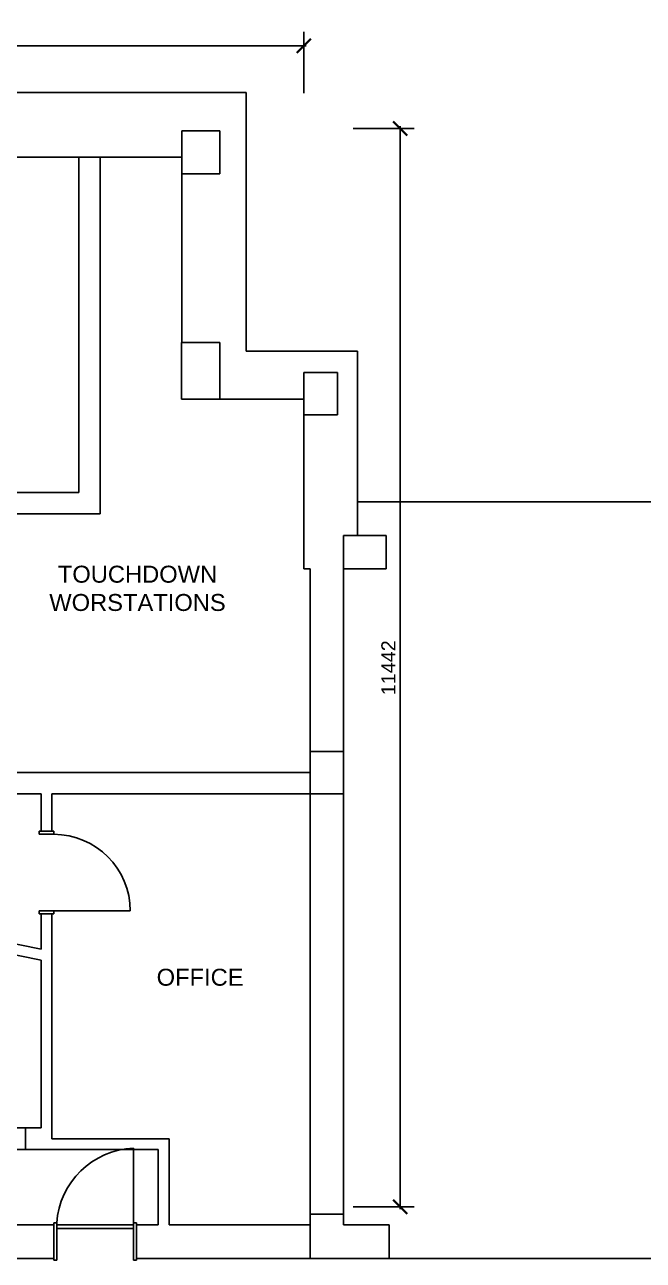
# Model space of a CAD drawing. Header units: millimetres. Extents: x -242071 to 82444, y -53139 to 112036.
# Drawn here: x -168122 to -161560, y 15440 to 28550 of the extents above; entities that cross this region are included whole.
import ezdxf

# ---------------------------------------------------------------- set-up
doc = ezdxf.new("R2010")
doc.units = ezdxf.units.MM
doc.header["$PDSIZE"] = 1
for name, color, linetype in [('Columns_conc_steel_timber', 5, 'Continuous'), ('Dimensions_General_Layout', 1, 'Continuous'), ('Text_Partition_layout', 1, 'Continuous'), ('Walls_brick_block_etc', 3, 'Continuous'), ('Windows_and_doors_to_brickwork', 1, 'Continuous')]:
    doc.layers.add(name, color=color, linetype=linetype)
doc.styles.add('Arial1', font='arial.ttf')
doc.styles.add('Text_Style_3_d7b89161-017f-4e9d-a07b-0b1ab719bac5', font='freehand')
doc.styles.add('Text_Style_5', font='arial.ttf')
doc.dimstyles.new('$DIM_Caddie', dxfattribs={"dimscale": 100, "dimtxt": 2.5, "dimasz": 3, "dimexe": 3, "dimexo": 0, "dimgap": 1, "dimtad": 1, "dimdec": 0, "dimzin": 0, "dimdsep": 46, "dimtxsty": 'Text_Style_3_d7b89161-017f-4e9d-a07b-0b1ab719bac5', "dimblk": 'ARCHTICK', "dimblk1": 'ARCHTICK', "dimblk2": 'ARCHTICK', "dimcen": 0.4, "dimclrd": 1, "dimclre": 1, "dimclrt": 2, "dimadec": 0, "dimazin": 0, "dimtfac": 0.5, "dimtdec": 0, "dimtix": 1, "dimtmove": 0, "dimatfit": 2, "dimldrblk": 'ARCHTICK', "dimfxl": 7, "dimfxlon": 1, "dimtfillclr": 1, "dimtolj": 1, "dimtzin": 0, "dimlwd": -3, "dimlwe": -3, "dimarcsym": 1})

# ---------------------------------------------------------------- blocks, each defined once
blk = doc.blocks.new('_ArchTick')
at = {"color": 0, "linetype": 'ByBlock', "const_width": 0.15}
blk.add_lwpolyline([(-0.5, -0.5), (0.5, 0.5)], dxfattribs=at)
blk = doc.blocks.new('*D99')
at = {"layer": 'Defpoints', "color": 0}
for p in [(-165161, 28325), (-188605, 24768), (-165161, 24768)]:
    blk.add_point(p, dxfattribs=at)
at = {"layer": 'Dimensions_General_Layout', "color": 1, "linetype": 'Continuous', "lineweight": -3}
for p, q in [((-188605, 27825), (-188605, 28475)), ((-165161, 27825), (-165161, 28475)), ((-188630, 28325), (-165136, 28325))]:
    blk.add_line(p, q, dxfattribs=at)
at = {"layer": 'Dimensions_General_Layout', "color": 1, "lineweight": -3, "xscale": 150, "yscale": 150, "zscale": 150, "rotation": 180}
blk.add_blockref('_ArchTick', (-188605, 28325), dxfattribs=at)
at = {"layer": 'Dimensions_General_Layout', "color": 1, "lineweight": -3, "xscale": 150, "yscale": 150, "zscale": 150}
blk.add_blockref('_ArchTick', (-165161, 28325), dxfattribs=at)
at = {"layer": 'Dimensions_General_Layout', "color": 1, "linetype": 'Continuous', "lineweight": -3, "insert": (-176883, 28451), "char_height": 150, "attachment_point": 5, "style": 'Text_Style_5'}
blk.add_mtext('\\A1;23444', dxfattribs=at)
blk = doc.blocks.new('_Open90')
at = {"color": 0, "linetype": 'ByBlock', "lineweight": -2}
for p, q in [((0, 0), (-1, 0)), ((-0.5, 0.5), (0, 0)), ((0, 0), (-0.5, -0.5))]:
    blk.add_line(p, q, dxfattribs=at)
blk = doc.blocks.new('*D100')
at = {"layer": 'Defpoints', "color": 0}
for p in [(-168819, 27448), (-164139, 27448), (-165095, 16006)]:
    blk.add_point(p, dxfattribs=at)
at = {"layer": 'Dimensions_General_Layout', "color": 1, "linetype": 'Continuous', "lineweight": -3}
for p, q in [((-164639, 27448), (-163989, 27448)), ((-164139, 15981), (-164139, 27473)), ((-164639, 16006), (-163989, 16006))]:
    blk.add_line(p, q, dxfattribs=at)
at = {"layer": 'Dimensions_General_Layout', "color": 1, "lineweight": -3, "xscale": 150, "yscale": 150, "zscale": 150}
for p, rotation in [((-164139, 27448), 90), ((-164139, 16006), 270)]:
    blk.add_blockref('_ArchTick', p, dxfattribs=dict(at, rotation=rotation))
at = {"layer": 'Dimensions_General_Layout', "color": 1, "linetype": 'Continuous', "lineweight": -3, "insert": (-164264, 21727), "char_height": 150, "attachment_point": 5, "rotation": 90, "style": 'Text_Style_5'}
blk.add_mtext('\\A1;11442', dxfattribs=at)

msp = doc.modelspace()

# ---------------------------------------------------------------- linework, layer by layer
at = {"layer": 'Columns_conc_steel_timber', "color": 4, "linetype": 'Continuous', "lineweight": -3}
for p, q in [((-166457.1, 27423.8), (-166051.1, 27423.8)), ((-166457.1, 26966.8), (-166457.1, 27423.8)), ((-166051.1, 27423.8), (-166051.1, 26966.8)), ((-166051.1, 26966.8), (-166457.1, 26966.8)), ((-166459.1, 24577.8), (-166459.1, 25177.8)), ((-166459.1, 25177.8), (-166051.1, 25177.8)), ((-166051.1, 25177.8), (-166051.1, 24577.8)), ((-165161.1, 24858.8), (-164805.1, 24858.8)), ((-165161.1, 24408.8), (-165161.1, 24858.8)), ((-164805.1, 24858.8), (-164805.1, 24408.8)), ((-166051.1, 24577.8), (-166459.1, 24577.8)), ((-164805.1, 24408.8), (-165161.1, 24408.8)), ((-164739.1, 22775.8), (-164739.1, 23131.8)), ((-164739.1, 23131.8), (-164289.1, 23131.8)), ((-164289.1, 23131.8), (-164289.1, 22775.8)), ((-164289.1, 22775.8), (-164739.1, 22775.8)), ((-165095.1, 20837.8), (-164739.1, 20837.8)), ((-165095.1, 20837.8), (-164739.1, 20837.8)), ((-165095.1, 20387.8), (-165095.1, 20837.8)), ((-164739.1, 20837.8), (-164739.1, 20387.8)), ((-164739.1, 20387.8), (-165095.1, 20387.8)), ((-165095.1, 15929.8), (-164739.1, 15929.8)), ((-165095.1, 15459.8), (-165095.1, 15929.8)), ((-165095.1, 15929.8), (-164739.1, 15929.8)), ((-165095.1, 15929.8), (-164739.1, 15929.8)), ((-164739.1, 15929.8), (-164739.1, 15815.8)), ((-168404.3, 15815.9), (-167814.3, 15815.9)), ((-167814.3, 15815.8), (-167814.3, 15459.8)), ((-164739.1, 15815.8), (-164255.1, 15815.8)), ((-164255.1, 15459.8), (-164255.1, 15815.8)), ((-167814.3, 15459.9), (-168404.3, 15459.9)), ((-165095.1, 15459.8), (-164255.1, 15459.8))]:
    msp.add_line(p, q, dxfattribs=at)
at = {"layer": 'Walls_brick_block_etc', "color": 3, "linetype": 'Continuous', "lineweight": -3}
for p, q in [((-165772.1, 27829.8), (-187994.1, 27829.8)), ((-165772.1, 27829.8), (-165772.1, 25086.8)), ((-166457.1, 27144.8), (-168413.1, 27144.8)), ((-167549.1, 27144.8), (-167549.1, 23586.8)), ((-167321.1, 27144.8), (-167321.1, 23358.8)), ((-166457.1, 26966.8), (-166457.1, 25177.8)), ((-165772.1, 25086.8), (-164591.1, 25086.8)), ((-164591.1, 25086.8), (-164591.1, 23131.8)), ((-166051.1, 24577.8), (-165161.1, 24577.8)), ((-165161.1, 24408.8), (-165161.1, 22775.8)), ((-171051.1, 23586.8), (-167549.1, 23586.8)), ((-171051.1, 23358.8), (-167321.1, 23358.8)), ((-165161.1, 22775.8), (-165095.1, 22775.8)), ((-165095.1, 22775.8), (-165095.1, 20837.8)), ((-164739.1, 20837.8), (-164739.1, 22775.8)), ((-170149.1, 20615.8), (-165095.1, 20615.8)), ((-169515.1, 20387.8), (-167949.1, 20387.8)), ((-167949.1, 20387.8), (-167949.1, 19991.6)), ((-167835.1, 19991.6), (-167835.1, 20387.8)), ((-167835.1, 20387.8), (-165095.1, 20387.8)), ((-165095.1, 15929.8), (-165095.1, 20387.8)), ((-164739.1, 15929.8), (-164739.1, 20387.8)), ((-167835.1, 19991.6), (-167949.1, 19991.6)), ((-169515.1, 19056.4), (-167949.1, 18741.4)), ((-167949.1, 19114.6), (-167949.1, 18741.4)), ((-167835.1, 19114.6), (-167949.1, 19114.6)), ((-167835.1, 16729.8), (-167835.1, 19114.6)), ((-169515.1, 18940.2), (-167949.1, 18625.1)), ((-167949.1, 18625.1), (-167949.1, 16845.8)), ((-167949.1, 16845.8), (-168115.1, 16845.8)), ((-168115.1, 16845.8), (-168115.1, 16615.8)), ((-166591.1, 16729.8), (-167835.1, 16729.8)), ((-166591.1, 15815.8), (-166591.1, 16729.8)), ((-168115.1, 16615.8), (-166705.1, 16615.8)), ((-166705.1, 16615.8), (-166705.1, 15815.8)), ((-167814.3, 15815.8), (-167814.3, 15815.8)), ((-166937.3, 15815.8), (-166937.3, 15459.8)), ((-166937.3, 15815.8), (-166705.1, 15815.8)), ((-166591.1, 15815.8), (-165095.1, 15815.8)), ((-167814.3, 15459.8), (-167814.3, 15459.8)), ((-166937.3, 15459.8), (-165095.1, 15459.8)), ((-164255.1, 15459.8), (-161377, 15459.9))]:
    msp.add_line(p, q, dxfattribs=at)
at = {"layer": 'Walls_brick_block_etc', "color": 8, "linetype": 'Continuous', "lineweight": -3}
msp.add_line((-164591.1, 23487.8), (-128635.1, 23487.8), dxfattribs=at)
at = {"layer": 'Walls_brick_block_etc', "color": 1, "linetype": 'Continuous', "lineweight": -3}
for p, q in [((-168915.1, 16845.8), (-168115.1, 16845.8)), ((-168915.1, 16615.8), (-168115.1, 16615.8))]:
    msp.add_line(p, q, dxfattribs=at)
at = {"layer": 'Windows_and_doors_to_brickwork', "color": 1, "linetype": 'Continuous', "lineweight": -3}
for p, q in [((-167969.1, 19991.6), (-167969.1, 19959.6)), ((-167949.1, 19991.6), (-167969.1, 19991.6)), ((-167969.1, 19959.6), (-167815.1, 19959.6)), ((-167835.1, 19991.6), (-167815.1, 19991.6)), ((-167815.1, 19991.6), (-167815.1, 19959.6)), ((-167969.1, 19114.6), (-167969.1, 19146.6)), ((-167969.1, 19146.6), (-167815.1, 19146.6)), ((-167815.1, 19146.6), (-167002.1, 19146.6)), ((-167815.1, 19114.6), (-167815.1, 19146.6)), ((-167949.1, 19114.6), (-167969.1, 19114.6)), ((-167835.1, 19114.6), (-167815.1, 19114.6)), ((-166969.3, 15815.9), (-166969.3, 16628.9)), ((-167814.3, 15835.8), (-167782.3, 15835.8)), ((-167814.3, 15815.8), (-167814.3, 15835.8)), ((-167782.3, 15439.8), (-167782.3, 15835.8)), ((-167782.3, 15815.9), (-166969.3, 15815.9)), ((-167782.3, 15775.9), (-166969.3, 15775.9)), ((-166937.3, 15835.8), (-166969.3, 15835.8)), ((-166969.3, 15439.8), (-166969.3, 15835.8)), ((-166937.3, 15815.8), (-166937.3, 15835.8)), ((-167814.3, 15459.8), (-167814.3, 15439.8)), ((-167814.3, 15439.8), (-167782.3, 15439.8)), ((-166937.3, 15439.8), (-166969.3, 15439.8)), ((-166937.3, 15459.8), (-166937.3, 15439.8))]:
    msp.add_line(p, q, dxfattribs=at)
for centre, radius, start, end in [((-167815.1, 19146.6), 813, 0, 90), ((-166936.6, 15782.1), 847.4, 92.21054, 176.36845)]:
    msp.add_arc(centre, radius, start, end, dxfattribs=at)

# ---------------------------------------------------------------- texts
at = {"layer": 'Text_Partition_layout', "color": 1, "char_height": 180, "attachment_point": 2, "style": 'Arial1'}
for s, insert in [('TOUCHDOWN\\PWORSTATIONS', (-166925.9, 22809.6)), ('OFFICE', (-166261.7, 18533.1))]:
    msp.add_mtext(s, dxfattribs=dict(at, insert=insert))

# ---------------------------------------------------------------- dimensions: what is measured, and where the dimension line sits
at = {"layer": 'Dimensions_General_Layout', "color": 1, "linetype": 'Continuous', "lineweight": -3}
dim = msp.add_linear_dim(base=(-165161.1, 28324.8), p1=(-188605.2, 24768.1), p2=(-165161.1, 24768.1), dimstyle='$DIM_Caddie', override={"dimscale": 50, "dimtxt": 3, "dimasz": 3, "dimexe": 3, "dimexo": 5, "dimgap": 1, "dimtad": 1, "dimjust": 0, "dimtih": 0, "dimtoh": 0, "dimdec": 0, "dimlfac": 1, "dimrnd": 0, "dimzin": 12, "dimdsep": 46, "dimlunit": 2, "dimpost": '', "dimtxsty": 'Text_Style_5', "dimblk": 'ArchTick', "dimblk1": 'ArchTick', "dimblk2": 'ArchTick', "dimsah": 0, "dimtsz": 0, "dimcen": 1, "dimdle": 0.5, "dimse1": 0, "dimse2": 0, "dimsd1": 0, "dimsd2": 0, "dimclrd": 1, "dimclre": 1, "dimclrt": 1, "dimaunit": 0, "dimadec": 0, "dimazin": 0, "dimtol": 0, "dimlim": 0, "dimtp": 0, "dimtm": 0, "dimtfac": 1, "dimtdec": 0, "dimtix": 1, "dimtofl": 1, "dimtmove": 0, "dimatfit": 0, "dimldrblk": 'Open90', "dimfxl": 10, "dimfxlon": 1, "dimtvp": 0, "dimtfill": 0, "dimtfillclr": 1, "dimfrac": 0, "dimtolj": 1, "dimtzin": 0, "dimlwd": 65533, "dimlwe": 65533, "dimarcsym": 1}, dxfattribs=at)
dim.commit()
dim.dimension.update_dxf_attribs({"geometry": '*D99', "text_midpoint": (-176883.1, 28451.4)})
dim = msp.add_linear_dim(base=(-164139.2, 27448.1), p1=(-165095.1, 16006.1), p2=(-168819.1, 27448.1), angle=90, dimstyle='$DIM_Caddie', override={"dimscale": 50, "dimtxt": 3, "dimasz": 3, "dimexe": 3, "dimexo": 5, "dimgap": 1, "dimtad": 1, "dimjust": 0, "dimtih": 0, "dimtoh": 0, "dimdec": 0, "dimlfac": 1, "dimrnd": 0, "dimzin": 12, "dimdsep": 46, "dimlunit": 2, "dimpost": '', "dimtxsty": 'Text_Style_5', "dimblk": 'ArchTick', "dimblk1": 'ArchTick', "dimblk2": 'ArchTick', "dimsah": 0, "dimtsz": 0, "dimcen": 1, "dimdle": 0.5, "dimse1": 0, "dimse2": 0, "dimsd1": 0, "dimsd2": 0, "dimclrd": 1, "dimclre": 1, "dimclrt": 1, "dimaunit": 0, "dimadec": 0, "dimazin": 0, "dimtol": 0, "dimlim": 0, "dimtp": 0, "dimtm": 0, "dimtfac": 1, "dimtdec": 0, "dimtix": 1, "dimtofl": 1, "dimtmove": 0, "dimatfit": 0, "dimldrblk": 'Open90', "dimfxl": 10, "dimfxlon": 1, "dimtvp": 0, "dimtfill": 0, "dimtfillclr": 1, "dimfrac": 0, "dimtolj": 1, "dimtzin": 0, "dimlwd": 65533, "dimlwe": 65533, "dimarcsym": 1}, dxfattribs=at)
dim.commit()
dim.dimension.update_dxf_attribs({"geometry": '*D100', "text_midpoint": (-164264.5, 21727.1)})

doc.saveas('drawing.dxf')
